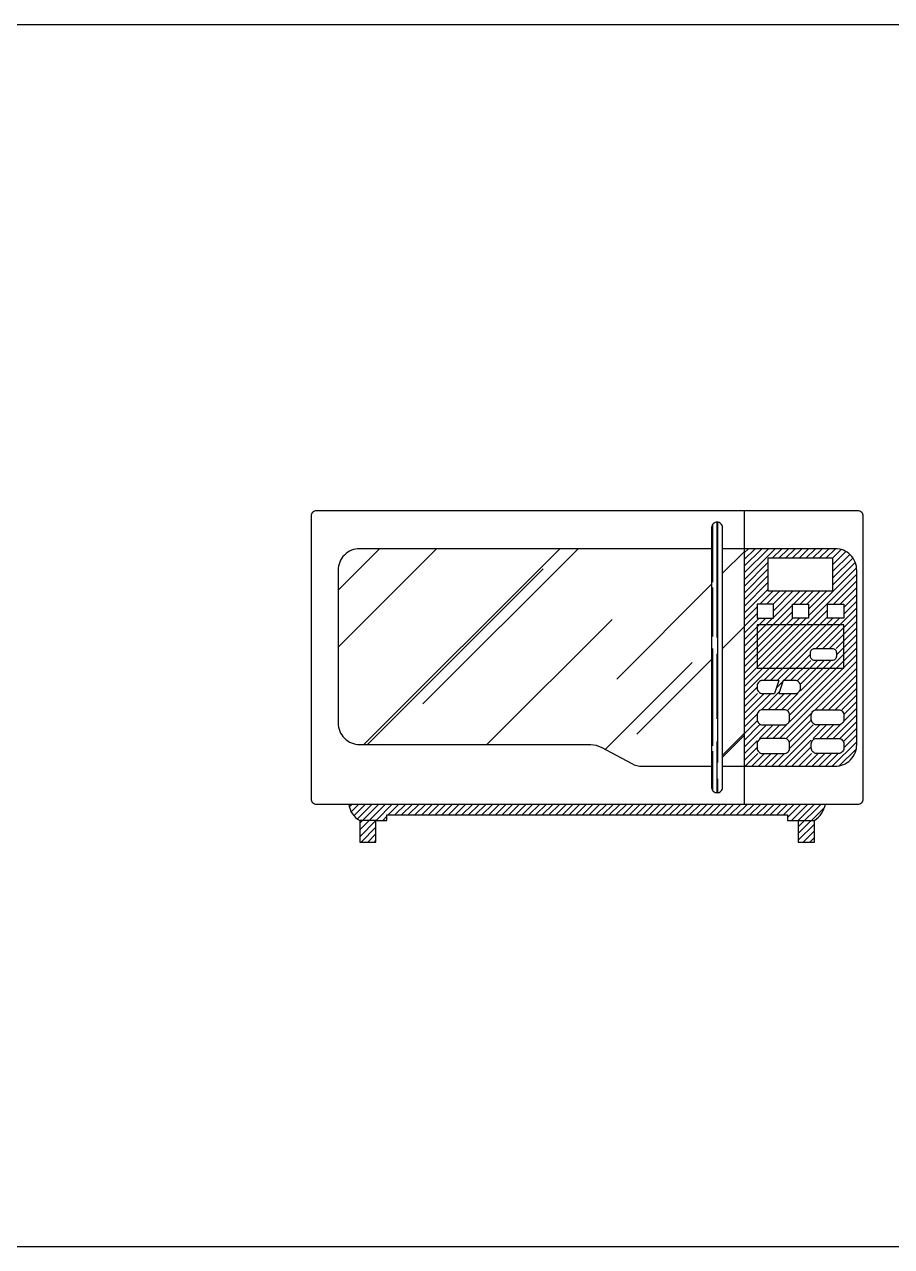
# Model space of a CAD drawing. Header units: millimetres. Extents: x 903 to 18764, y 10775 to 21237.
# Drawn here: x 5893 to 6694, y 12098 to 13227 of the extents above; entities that cross this region are included whole.
import ezdxf

# ---------------------------------------------------------------- set-up
doc = ezdxf.new("R2010")
doc.units = ezdxf.units.MM
doc.layers.add('www.cad-blocks.net', color=7, linetype='Continuous')
pattern_1 = [(45, (-56719.124, 2486.162), (-3.09359217, 3.09359217), [])]

# ---------------------------------------------------------------- blocks, each defined once
blk = doc.blocks.new('A$C19914015')
at = {"ltscale": 1000}
h = blk.add_hatch(dxfattribs=at)
h.set_pattern_fill('AR-RROOF', color=256, scale=15, angle=90, style=0)
h.set_pattern_definition([(90, (-52176.816, 5086.802), (-15, 33), [225, -30, 75, -15]), (90, (-52184.316, 5106.752), (-19.95, -15), [45, -4.95, 90, -11.25]), (90, (-52189.566, 5094.302), (-10.05, 78), [120, -21, 60, -15])])
h.paths.add_polyline_path([(370, 50.5, 0.414214), (375, 45.5, 0.414214), (380, 50.5), (380, 290.5, 0.414214), (375, 295.5, 0.414214), (370, 290.5)])
h = blk.add_hatch(dxfattribs=at)
h.set_pattern_fill('AR-RROOF', color=256, scale=120, angle=45, style=0)
h.set_pattern_definition([(45, (-52176.82, 5086.8), (101.82338, 271.529), [1800, -240, 600, -120]), (45, (-52106.39, 5242.08), (-197.70706, 28.00143), [360, -39.6, 720, -90]), (45, (-52206.515, 5201.35), (384.38325, 498.08602), [960, -168, 480, -120])])
h.paths.add_polyline_path([(370, 271), (45, 271, 0.414214), (25, 251), (25, 110, 0.414214), (45, 90), (258.4, 90, -0.123573), (267.9, 87.6), (296.3, 72.4, 0.123573), (305.8, 70), (370, 70)])
h.paths.add_polyline_path([(400, 271), (380, 271), (380, 70), (400, 70)])
h = blk.add_hatch(dxfattribs=at)
h.set_pattern_fill('ANSI31', color=256, scale=35, style=0)
h.set_pattern_definition(pattern_1)
h.paths.add_polyline_path([(400, 70), (484, 70, 0.414214), (504, 90), (504, 251, 0.414214), (484, 271), (400, 271)])
h.paths.add_polyline_path([(461.2, 167.7), (461.2, 178.9), (485.2, 178.9), (485.2, 167.7)], flags=16)
h.paths.add_polyline_path([(492, 108.2), (462, 108.2), (462, 122.2), (492, 122.2)], flags=16)
h.paths.add_polyline_path([(452, 137.2), (432.1, 137.2), (436.1, 149.2), (452, 149.2)], flags=16)
h.paths.add_polyline_path([(492, 81.7), (462, 81.7), (462, 95.7), (492, 95.7)], flags=16)
h.paths.add_polyline_path([(442, 108.2), (412, 108.2), (412, 122.2), (442, 122.2)], flags=16)
h.paths.add_polyline_path([(432, 149.2), (428, 137.2), (412, 137.2), (412, 149.2)], flags=16)
h.paths.add_polyline_path([(492, 206.8), (477, 206.8), (477, 219.8), (492, 219.8)], flags=16)
h.paths.add_polyline_path([(459.5, 206.8), (444.5, 206.8), (444.5, 219.8), (459.5, 219.8)], flags=16)
h.paths.add_polyline_path([(442, 81.7), (412, 81.7), (412, 95.7), (442, 95.7)], flags=16)
h.paths.add_polyline_path([(482, 232.1), (422, 232.1), (422, 262.1), (482, 262.1)], flags=16)
h.paths.add_polyline_path([(427, 206.8), (412, 206.8), (412, 219.8), (427, 219.8)], flags=16)
h = blk.add_hatch(dxfattribs=at)
h.set_pattern_fill('ANSI31', color=256, scale=35, style=0)
h.set_pattern_definition(pattern_1)
h.paths.add_polyline_path([(35, 35, 0.252788), (45, 20), (60, 20), (70, 20), (70, 25), (440, 25), (440, 20), (450, 20), (465, 20, 0.210487), (475, 35)])
h.paths.add_polyline_path([(450, 20), (450, 0), (465, 0), (465, 20)])
h.paths.add_polyline_path([(45, 0), (60, 0), (60, 20), (45, 20)])
for p, q in [((400, 306), (400, 35)), ((432, 149.2), (428, 137.2)), ((60, 20), (45, 20)), ((450, 20), (465, 20))]:
    blk.add_line(p, q, dxfattribs=at)
for points in [[(5, 35), (505, 35, 0.414214), (510, 40), (510, 301, 0.414214), (505, 306), (5, 306, 0.414214), (0, 301), (0, 40, 0.414214)], [(375, 45.5), (375, 45.5, 0.414214), (380, 50.5), (380, 290.5, 0.414214), (375, 295.5), (375, 295.5, 0.414214), (370, 290.5), (370, 50.5, 0.414214)], [(481.2, 167.7), (465.2, 167.7, -0.414214), (461.2, 171.7), (461.2, 174.9, -0.414214), (465.2, 178.9), (481.2, 178.9, -0.414214), (485.2, 174.9), (485.2, 171.7, -0.414214)], [(417, 108.2), (437, 108.2, 0.414214), (442, 113.2), (442, 117.2, 0.414214), (437, 122.2), (417, 122.2, 0.414214), (412, 117.2), (412, 113.2, 0.414214)], [(487, 108.2), (467, 108.2, -0.414214), (462, 113.2), (462, 117.2, -0.414214), (467, 122.2), (487, 122.2, -0.414214), (492, 117.2), (492, 113.2, -0.414214)], [(417, 81.7), (437, 81.7, 0.414214), (442, 86.7), (442, 90.7, 0.414214), (437, 95.7), (417, 95.7, 0.414214), (412, 90.7), (412, 86.7, 0.414214)], [(487, 81.7), (467, 81.7, -0.414214), (462, 86.7), (462, 90.7, -0.414214), (467, 95.7), (487, 95.7, -0.414214), (492, 90.7), (492, 86.7, -0.414214)]]:
    blk.add_lwpolyline(points, format="xyb", close=True, dxfattribs=at)
for points in [[(370, 271), (45, 271, 0.414214), (25, 251), (25, 110, 0.414214), (45, 90), (258.4, 90, -0.123573), (267.9, 87.6), (296.3, 72.4, 0.123573), (305.8, 70), (370, 70)], [(380, 70), (484, 70, 0.414214), (504, 90), (504, 251, 0.414214), (484, 271), (380, 271)], [(432, 149.2), (417, 149.2, 0.414214), (412, 144.2), (412, 142.2, 0.414214), (417, 137.2), (428, 137.2)], [(436.1, 149.2), (432.1, 137.2), (447, 137.2, 0.414214), (452, 142.2), (452, 144.2, 0.414214), (447, 149.2), (436.1, 149.2)], [(35, 35, 0.252788), (45, 20), (45, 0), (60, 0), (60, 20), (70, 20), (70, 25), (440, 25), (440, 20), (450, 20), (450, 20), (450, 0), (465, 0), (465, 20, 0.210487), (475, 35)]]:
    blk.add_lwpolyline(points, format="xyb", dxfattribs=at)
for points in [[(422, 232.1), (482, 232.1), (482, 262.1), (422, 262.1)], [(412, 206.8), (427, 206.8), (427, 219.8), (412, 219.8)], [(459.5, 206.8), (444.5, 206.8), (444.5, 219.8), (459.5, 219.8)], [(492, 206.8), (477, 206.8), (477, 219.8), (492, 219.8)], [(412, 160.5), (492, 160.5), (492, 200.5), (412, 200.5)]]:
    blk.add_lwpolyline(points, close=True, dxfattribs=at)
blk = doc.blocks.new('FORMAT')
at = {"layer": 'www.cad-blocks.net', "color": 155, "true_color": 0x546d8e}
for p, q in [((2021.4, 13226.7), (18764.4, 13226.7)), ((2021.4, 12097.6), (18764.4, 12097.6))]:
    blk.add_line(p, q, dxfattribs=at)

msp = doc.modelspace()

# ---------------------------------------------------------------- block references
msp.add_blockref('A$C19914015', (6157.4, 12471.4))
at = {"layer": 'www.cad-blocks.net'}
msp.add_blockref('FORMAT', (0, 0), dxfattribs=at)

doc.saveas('drawing.dxf')
